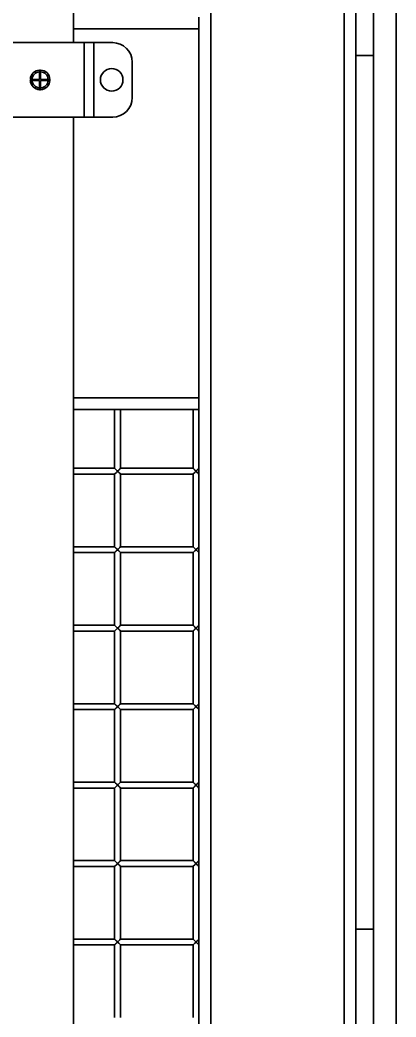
# Model space of a CAD drawing. Header units: millimetres. Extents: x 32496 to 166256, y 3504 to 23939.
# Drawn here: x 44012 to 44204, y 16053 to 16561 of the extents above; entities that cross this region are included whole.
import ezdxf

# ---------------------------------------------------------------- set-up
doc = ezdxf.new("R2010")
doc.units = ezdxf.units.MM
doc.layers.get('0').update_dxf_attribs({"lineweight": 35})

msp = doc.modelspace()

# ---------------------------------------------------------------- linework, layer by layer
at = {"linetype": 'Continuous'}
for p, q in [((44204.14, 15283.349), (44204.14, 17642.349)), ((44109.64, 17622.849), (44109.64, 15302.849)), ((44177.64, 15302.849), (44177.64, 17622.849)), ((44183.64, 17622.849), (44183.64, 15302.849)), ((44039.64, 17480.849), (44039.64, 16549.849)), ((44192.64, 17453.349), (44192.64, 15453.349)), ((44103.64, 16362.849), (44103.64, 16562.849)), ((44103.64, 16556.849), (44039.64, 16556.849)), ((44059.64, 16549.849), (43985.64, 16549.849)), ((44045.14, 16549.849), (44045.14, 16511.849)), ((44049.94, 16549.849), (44049.94, 16511.849)), ((44192.64, 16543.349), (44183.64, 16543.349)), ((44022.39, 16535.842), (44022.39, 16531.099)), ((44022.89, 16531.099), (44022.89, 16535.842)), ((44069.64, 16521.849), (44069.64, 16539.849)), ((44022.39, 16531.099), (44017.646, 16531.099)), ((44017.646, 16530.599), (44022.39, 16530.599)), ((44022.39, 16530.599), (44022.39, 16525.855)), ((44027.634, 16531.099), (44022.89, 16531.099)), ((44022.89, 16525.855), (44022.89, 16530.599)), ((44022.89, 16530.599), (44027.634, 16530.599)), ((43985.64, 16511.849), (44059.64, 16511.849)), ((44039.64, 16511.849), (44039.64, 15442.849)), ((44039.64, 16368.849), (44103.64, 16368.849)), ((44103.64, 16362.849), (44039.64, 16362.849)), ((44060.64, 16362.849), (44060.64, 16332.849)), ((44063.64, 16362.849), (44063.64, 16332.849)), ((44100.64, 16362.849), (44100.64, 16332.849)), ((44103.64, 15459.849), (44103.64, 16362.849)), ((44039.64, 16332.849), (44060.64, 16332.849)), ((44060.64, 16329.849), (44063.64, 16332.849)), ((44063.64, 16329.849), (44060.64, 16332.849)), ((44063.64, 16332.849), (44100.64, 16332.849)), ((44100.64, 16329.849), (44103.64, 16332.849)), ((44103.64, 16329.849), (44100.64, 16332.849)), ((44039.64, 16329.849), (44060.64, 16329.849)), ((44060.64, 16329.849), (44060.64, 16292.849)), ((44060.756, 16329.965), (44061.55, 16330.759)), ((44061.55, 16330.759), (44062.14, 16331.349)), ((44063.64, 16329.849), (44063.64, 16292.849)), ((44063.64, 16329.849), (44100.64, 16329.849)), ((44100.64, 16329.849), (44100.64, 16292.849)), ((44100.756, 16329.965), (44101.55, 16330.759)), ((44101.55, 16330.759), (44102.14, 16331.349)), ((44039.64, 16292.849), (44060.64, 16292.849)), ((44060.64, 16289.849), (44063.64, 16292.849)), ((44063.64, 16289.849), (44060.64, 16292.849)), ((44061.55, 16290.759), (44062.14, 16291.349)), ((44063.64, 16292.849), (44100.64, 16292.849)), ((44100.64, 16289.849), (44103.64, 16292.849)), ((44103.64, 16289.849), (44100.64, 16292.849)), ((44101.55, 16290.759), (44102.14, 16291.349)), ((44039.64, 16289.849), (44060.64, 16289.849)), ((44060.64, 16289.849), (44060.64, 16252.849)), ((44060.756, 16289.965), (44061.55, 16290.759)), ((44063.64, 16289.849), (44063.64, 16252.849)), ((44063.64, 16289.849), (44100.64, 16289.849)), ((44100.64, 16289.849), (44100.64, 16252.849)), ((44100.756, 16289.965), (44101.55, 16290.759)), ((44039.64, 16252.849), (44060.64, 16252.849)), ((44060.64, 16249.849), (44063.64, 16252.849)), ((44063.64, 16249.849), (44060.64, 16252.849)), ((44060.756, 16249.965), (44061.55, 16250.759)), ((44061.55, 16250.759), (44062.14, 16251.349)), ((44063.64, 16252.849), (44100.64, 16252.849)), ((44100.64, 16249.849), (44103.64, 16252.849)), ((44103.64, 16249.849), (44100.64, 16252.849)), ((44100.756, 16249.965), (44101.55, 16250.759)), ((44101.55, 16250.759), (44102.14, 16251.349)), ((44039.64, 16249.849), (44060.64, 16249.849)), ((44060.64, 16249.849), (44060.64, 16212.849)), ((44063.64, 16249.849), (44063.64, 16212.849)), ((44063.64, 16249.849), (44100.64, 16249.849)), ((44100.64, 16249.849), (44100.64, 16212.849)), ((44039.64, 16212.849), (44060.64, 16212.849)), ((44060.64, 16209.849), (44063.64, 16212.849)), ((44063.64, 16209.849), (44060.64, 16212.849)), ((44060.756, 16209.965), (44061.55, 16210.759)), ((44061.55, 16210.759), (44062.14, 16211.349)), ((44063.64, 16212.849), (44100.64, 16212.849)), ((44100.64, 16209.849), (44103.64, 16212.849)), ((44103.64, 16209.849), (44100.64, 16212.849)), ((44100.756, 16209.965), (44101.55, 16210.759)), ((44101.55, 16210.759), (44102.14, 16211.349)), ((44039.64, 16209.849), (44060.64, 16209.849)), ((44060.64, 16209.849), (44060.64, 16172.849)), ((44063.64, 16209.849), (44063.64, 16172.849)), ((44063.64, 16209.849), (44100.64, 16209.849)), ((44100.64, 16209.849), (44100.64, 16172.849)), ((44039.64, 16172.849), (44060.64, 16172.849)), ((44039.64, 16169.849), (44060.64, 16169.849)), ((44063.64, 16169.849), (44060.64, 16172.849)), ((44060.64, 16169.849), (44063.64, 16172.849)), ((44060.64, 16169.849), (44060.64, 16132.849)), ((44060.756, 16169.965), (44061.55, 16170.759)), ((44061.55, 16170.759), (44062.14, 16171.349)), ((44063.64, 16172.849), (44100.64, 16172.849)), ((44063.64, 16169.849), (44063.64, 16132.849)), ((44063.64, 16169.849), (44100.64, 16169.849)), ((44100.64, 16169.849), (44103.64, 16172.849)), ((44103.64, 16169.849), (44100.64, 16172.849)), ((44100.64, 16169.849), (44100.64, 16132.849)), ((44100.756, 16169.965), (44101.55, 16170.759)), ((44101.55, 16170.759), (44102.14, 16171.349)), ((44039.64, 16132.849), (44060.64, 16132.849)), ((44039.64, 16129.849), (44060.64, 16129.849)), ((44063.64, 16129.849), (44060.64, 16132.849)), ((44060.64, 16129.849), (44063.64, 16132.849)), ((44060.64, 16129.849), (44060.64, 16092.849)), ((44060.756, 16129.965), (44061.55, 16130.759)), ((44061.55, 16130.759), (44062.14, 16131.349)), ((44063.64, 16132.849), (44100.64, 16132.849)), ((44063.64, 16129.849), (44063.64, 16092.849)), ((44063.64, 16129.849), (44100.64, 16129.849)), ((44103.64, 16129.849), (44100.64, 16132.849)), ((44100.64, 16129.849), (44103.64, 16132.849)), ((44100.64, 16129.849), (44100.64, 16092.849)), ((44100.756, 16129.965), (44101.55, 16130.759)), ((44101.55, 16130.759), (44102.14, 16131.349)), ((44192.64, 16097.849), (44183.64, 16097.849)), ((44039.64, 16092.849), (44060.64, 16092.849)), ((44039.64, 16089.849), (44060.64, 16089.849)), ((44063.64, 16089.849), (44060.64, 16092.849)), ((44060.64, 16089.849), (44063.64, 16092.849)), ((44060.64, 16089.849), (44060.64, 16052.849)), ((44060.756, 16089.965), (44061.55, 16090.759)), ((44061.55, 16090.759), (44062.14, 16091.349)), ((44063.64, 16092.849), (44100.64, 16092.849)), ((44063.64, 16089.849), (44063.64, 16052.849)), ((44063.64, 16089.849), (44100.64, 16089.849)), ((44103.64, 16089.849), (44100.64, 16092.849)), ((44100.64, 16089.849), (44103.64, 16092.849)), ((44100.64, 16089.849), (44100.64, 16052.849)), ((44100.756, 16089.965), (44101.55, 16090.759)), ((44101.55, 16090.759), (44102.14, 16091.349))]:
    msp.add_line(p, q, dxfattribs=at)
for points in [[(44062.14, 16331.349), (44061.553, 16331.936), (44061.077, 16332.411)], [(44063.524, 16332.733), (44063.209, 16332.418), (44062.72, 16331.929), (44062.14, 16331.349)], [(44102.14, 16331.349), (44101.553, 16331.936), (44101.077, 16332.411)], [(44103.524, 16332.733), (44103.209, 16332.418), (44102.72, 16331.929), (44102.14, 16331.349)], [(44062.14, 16331.349), (44062.731, 16330.758), (44063.2, 16330.288), (44063.64, 16329.849)], [(44102.14, 16331.349), (44102.731, 16330.758), (44103.2, 16330.288), (44103.64, 16329.849)], [(44062.14, 16291.349), (44061.553, 16291.936), (44061.077, 16292.411)], [(44063.524, 16292.733), (44063.209, 16292.418), (44062.72, 16291.929), (44062.14, 16291.349)], [(44062.14, 16291.349), (44062.731, 16290.758), (44063.2, 16290.288), (44063.64, 16289.849)], [(44102.14, 16291.349), (44101.553, 16291.936), (44101.077, 16292.411)], [(44103.524, 16292.733), (44103.209, 16292.418), (44102.72, 16291.929), (44102.14, 16291.349)], [(44102.14, 16291.349), (44102.731, 16290.758), (44103.2, 16290.288), (44103.64, 16289.849)], [(44062.14, 16251.349), (44061.553, 16251.936), (44061.077, 16252.411)], [(44063.524, 16252.733), (44063.209, 16252.418), (44062.72, 16251.929), (44062.14, 16251.349)], [(44062.14, 16251.349), (44062.731, 16250.758), (44063.2, 16250.288), (44063.64, 16249.849)], [(44102.14, 16251.349), (44101.553, 16251.936), (44101.077, 16252.411)], [(44103.524, 16252.733), (44103.209, 16252.418), (44102.72, 16251.929), (44102.14, 16251.349)], [(44102.14, 16251.349), (44102.731, 16250.758), (44103.2, 16250.288), (44103.64, 16249.849)], [(44062.14, 16211.349), (44061.553, 16211.936), (44061.077, 16212.411)], [(44063.524, 16212.733), (44063.209, 16212.418), (44062.72, 16211.929), (44062.14, 16211.349)], [(44062.14, 16211.349), (44062.731, 16210.758), (44063.2, 16210.288), (44063.64, 16209.849)], [(44102.14, 16211.349), (44101.553, 16211.936), (44101.077, 16212.411)], [(44103.524, 16212.733), (44103.209, 16212.418), (44102.72, 16211.929), (44102.14, 16211.349)], [(44102.14, 16211.349), (44102.731, 16210.758), (44103.2, 16210.288), (44103.64, 16209.849)], [(44062.14, 16171.349), (44061.553, 16171.936), (44061.077, 16172.411)], [(44063.524, 16172.733), (44063.209, 16172.418), (44062.72, 16171.929), (44062.14, 16171.349)], [(44062.14, 16171.349), (44062.731, 16170.758), (44063.2, 16170.288), (44063.64, 16169.849)], [(44102.14, 16171.349), (44101.553, 16171.936), (44101.077, 16172.411)], [(44103.524, 16172.733), (44103.209, 16172.418), (44102.72, 16171.929), (44102.14, 16171.349)], [(44102.14, 16171.349), (44102.731, 16170.758), (44103.2, 16170.288), (44103.64, 16169.849)], [(44062.14, 16131.349), (44061.553, 16131.936), (44061.077, 16132.411)], [(44063.524, 16132.733), (44063.209, 16132.418), (44062.72, 16131.929), (44062.14, 16131.349)], [(44062.14, 16131.349), (44062.731, 16130.758), (44063.2, 16130.288), (44063.64, 16129.849)], [(44102.14, 16131.349), (44101.553, 16131.936), (44101.077, 16132.411)], [(44103.524, 16132.733), (44103.209, 16132.418), (44102.72, 16131.929), (44102.14, 16131.349)], [(44102.14, 16131.349), (44102.731, 16130.758), (44103.2, 16130.288), (44103.64, 16129.849)], [(44062.14, 16091.349), (44061.553, 16091.936), (44061.077, 16092.411)], [(44063.524, 16092.733), (44063.209, 16092.418), (44062.72, 16091.929), (44062.14, 16091.349)], [(44062.14, 16091.349), (44062.731, 16090.758), (44063.2, 16090.288), (44063.64, 16089.849)], [(44102.14, 16091.349), (44101.553, 16091.936), (44101.077, 16092.411)], [(44103.524, 16092.733), (44103.209, 16092.418), (44102.72, 16091.929), (44102.14, 16091.349)], [(44102.14, 16091.349), (44102.731, 16090.758), (44103.2, 16090.288), (44103.64, 16089.849)]]:
    msp.add_lwpolyline(points, dxfattribs=at)
msp.add_circle((44059.14, 16530.849), 5.75, dxfattribs=at)
for centre, radius, start, end in [((44059.64, 16539.849), 10, 0, 90), ((44022.64, 16530.849), 5, 92.86597, 177.13402), ((44022.64, 16530.849), 5, 87.15889, 92.8509), ((44022.64, 16530.849), 5, 2.86598, 87.13402), ((44022.64, 16530.849), 5, 177.15427, 182.85637), ((44022.64, 16530.849), 5, 182.86598, 267.13403), ((44022.64, 16530.849), 4.134, 93.46705, 176.53295), ((44022.64, 16530.849), 4.134, 183.46705, 266.53295), ((44022.64, 16530.849), 4, 176.41668, 183.58332), ((44022.64, 16530.849), 4, 86.41668, 93.58332), ((44022.64, 16530.849), 4.134, 3.46705, 86.53295), ((44022.64, 16530.849), 5, 272.86598, 357.13402), ((44022.64, 16530.849), 4.134, 273.46705, 356.53295), ((44022.64, 16530.849), 4, 356.41668, 3.58332), ((44022.64, 16530.849), 5, 357.15036, 2.85096), ((44022.64, 16530.849), 4, 266.41668, 273.58332), ((44022.64, 16530.849), 5, 267.15338, 272.84586), ((44059.64, 16521.849), 10, 270, 0)]:
    msp.add_arc(centre, radius, start, end, dxfattribs=at)

doc.saveas('drawing.dxf')
